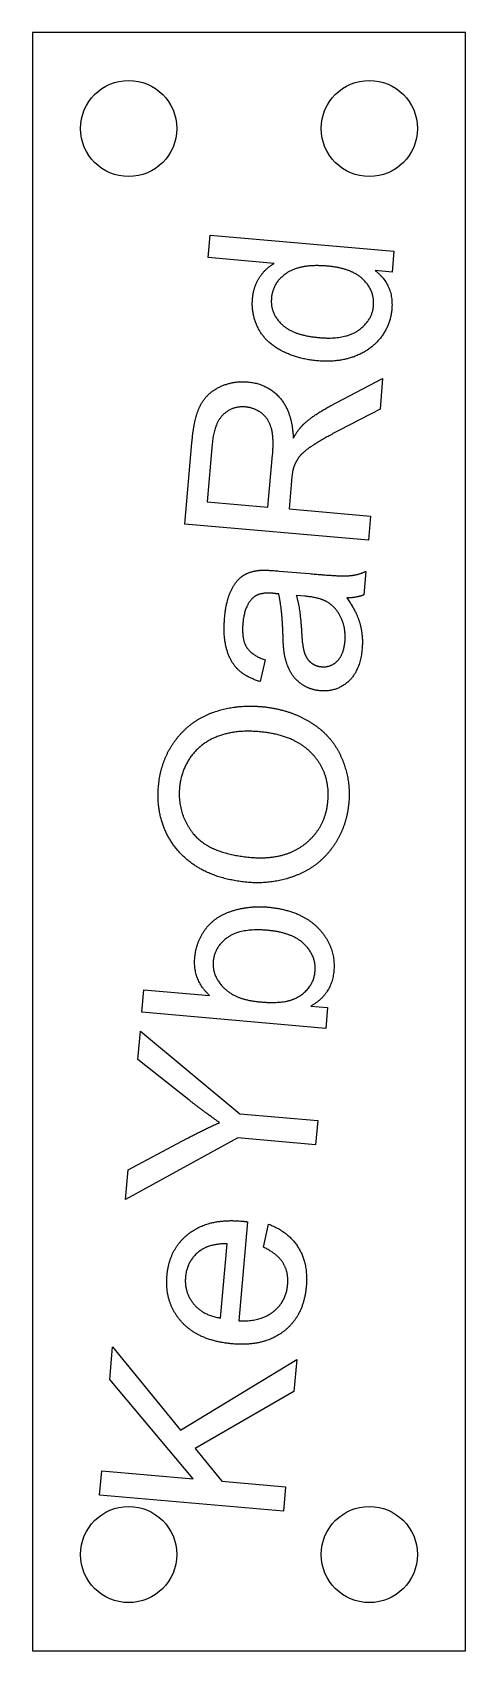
# Model space of a CAD drawing. Header units: millimetres. Extents: x -24 to 3, y -91 to 10.
import ezdxf

# ---------------------------------------------------------------- set-up
doc = ezdxf.new("R2010")
doc.units = ezdxf.units.MM
doc.layers.get('0').update_dxf_attribs({"linetype": 'CONTINUOUS'})

msp = doc.modelspace()

# ---------------------------------------------------------------- linework, layer by layer
for p, q in [((-13.05, -4.06), (-12.93, -2.66)), ((-12.93, -2.66), (-1.47, -3.66)), ((-1.47, -3.66), (-1.58, -4.97)), ((-8.94, -4.42), (-13.05, -4.06)), ((-1.58, -4.97), (-2.63, -4.87)), ((-5.46, -13.33), (-2.17, -11.61)), ((-2.17, -11.61), (-2.33, -13.51)), ((-2.33, -13.51), (-4.85, -14.82)), ((-14.5, -20.7), (-14.06, -15.62)), ((-12.79, -15.67), (-13.11, -19.3)), ((-9.32, -19.63), (-9.03, -16.37)), ((-7.85, -17.99), (-8, -19.74)), ((-13.11, -19.3), (-9.32, -19.63)), ((-8, -19.74), (-2.92, -20.19)), ((-2.92, -20.19), (-3.05, -21.7)), ((-3.05, -21.7), (-14.5, -20.7)), ((-8.61, -23.62), (-6.73, -23.78)), ((-3.22, -23.64), (-3.35, -25.11)), ((-7.03, -25.19), (-7.55, -25.15)), ((-9.49, -29.17), (-9.8, -30.52)), ((-17.17, -51.16), (-17.05, -49.76)), ((-17.05, -49.76), (-12.96, -50.11)), ((-5.71, -52.17), (-17.17, -51.16)), ((-6.64, -50.77), (-5.6, -50.86)), ((-5.6, -50.86), (-5.71, -52.17)), ((-17.43, -54.1), (-17.27, -52.34)), ((-17.27, -52.34), (-11.07, -57.49)), ((-14.25, -56.62), (-17.43, -54.1)), ((-11.07, -57.49), (-6.22, -57.91)), ((-6.22, -57.91), (-6.35, -59.43)), ((-11.2, -59), (-18.19, -62.84)), ((-18.03, -60.99), (-14.38, -59.04)), ((-6.35, -59.43), (-11.2, -59)), ((-18.19, -62.84), (-18.03, -60.99)), ((-10.59, -64.23), (-11.13, -70.42)), ((-9.6, -65.82), (-9.29, -64.38)), ((-12.28, -70.24), (-11.87, -65.6))]:
    msp.add_line(p, q)
for points in [[(-24, -91), (3, -91), (3, 10), (-24, 10)], [(-8.35, -82.29), (-19.81, -81.29), (-19.67, -79.77), (-13.99, -80.27), (-19.18, -74.08), (-19, -72.03), (-14.77, -77.24), (-7.52, -72.82), (-7.7, -74.82), (-13.85, -78.39), (-12.19, -80.43), (-8.22, -80.78)]]:
    msp.add_lwpolyline(points, close=True)
for centre in [(-18, 4), (-3, 4), (-18, -85), (-3, -85)]:
    msp.add_circle(centre, 3)
for points in [[(-9.85, -5.3), (-9.48, -4.74), (-8.94, -4.42)], [(-8.16, -5.03), (-9.02, -5.61), (-9.1, -6.58)], [(-5.61, -4.59), (-7.31, -4.44), (-8.16, -5.03)], [(-3.36, -5.44), (-4.06, -4.73), (-5.61, -4.59)], [(-2.63, -4.87), (-1.47, -5.77), (-1.6, -7.3)], [(-10.28, -6.61), (-10.21, -5.86), (-9.85, -5.3)], [(-2.74, -7.07), (-2.66, -6.15), (-3.36, -5.44)], [(-9.9, -8.51), (-10.37, -7.63), (-10.28, -6.61)], [(-9.1, -6.58), (-9.19, -7.51), (-8.47, -8.21)], [(-3.67, -8.59), (-2.82, -7.98), (-2.74, -7.07)], [(-1.6, -7.3), (-1.69, -8.3), (-2.31, -9.08)], [(-8.46, -9.88), (-9.44, -9.38), (-9.9, -8.51)], [(-8.47, -8.21), (-7.76, -8.91), (-6.11, -9.05)], [(-6.11, -9.05), (-4.52, -9.19), (-3.67, -8.59)], [(-2.31, -9.08), (-2.93, -9.86), (-3.95, -10.24)], [(-6.24, -10.5), (-7.48, -10.39), (-8.46, -9.88)], [(-3.95, -10.24), (-4.97, -10.61), (-6.24, -10.5)], [(-12.35, -12.14), (-11.52, -11.73), (-10.58, -11.82)], [(-10.58, -11.82), (-9.36, -11.92), (-8.59, -12.79)], [(-13.55, -13.32), (-13.17, -12.55), (-12.35, -12.14)], [(-8.59, -12.79), (-7.82, -13.65), (-7.74, -15.32)], [(-14.06, -15.62), (-13.93, -14.09), (-13.55, -13.32)], [(-12.1, -13.85), (-12.68, -14.4), (-12.79, -15.67)], [(-10.71, -13.38), (-11.53, -13.31), (-12.1, -13.85)], [(-9.71, -13.77), (-10.16, -13.43), (-10.71, -13.38)], [(-9.1, -14.73), (-9.27, -14.12), (-9.71, -13.77)], [(-7.09, -14.45), (-6.42, -13.84), (-5.46, -13.33)], [(-9.03, -16.37), (-8.94, -15.33), (-9.1, -14.73)], [(-7.74, -15.32), (-7.4, -14.74), (-7.09, -14.45)], [(-4.85, -14.82), (-5.94, -15.4), (-6.52, -15.78)], [(-6.52, -15.78), (-7.11, -16.16), (-7.36, -16.48)], [(-7.72, -17.15), (-7.8, -17.4), (-7.85, -17.99)], [(-7.36, -16.48), (-7.6, -16.8), (-7.72, -17.15)], [(-11.62, -24.85), (-11.32, -24.21), (-10.91, -23.93)], [(-10.91, -23.93), (-10.5, -23.65), (-9.91, -23.58)], [(-9.91, -23.58), (-9.55, -23.54), (-8.61, -23.62)], [(-6.73, -23.78), (-4.77, -23.96), (-4.25, -23.91)], [(-4.25, -23.91), (-3.72, -23.87), (-3.22, -23.64)], [(-12.02, -26.56), (-11.93, -25.49), (-11.62, -24.85)], [(-9.02, -25.01), (-9.87, -24.93), (-10.26, -25.3)], [(-8.65, -25.05), (-8.94, -25.02), (-9.02, -25.01)], [(-8.38, -27.6), (-8.44, -25.88), (-8.65, -25.05)], [(-7.55, -25.15), (-7.3, -25.94), (-7.22, -27.49)], [(-5.64, -25.54), (-6.1, -25.27), (-7.03, -25.19)], [(-3.35, -25.11), (-3.8, -25.29), (-4.4, -25.3)], [(-10.26, -25.3), (-10.79, -25.8), (-10.88, -26.86)], [(-4.75, -26.56), (-5.05, -25.89), (-5.64, -25.54)], [(-4.4, -25.3), (-3.8, -26.14), (-3.59, -26.89)], [(-11.9, -28.47), (-12.12, -27.63), (-12.02, -26.56)], [(-10.88, -26.86), (-10.97, -27.85), (-10.66, -28.36)], [(-4.52, -28.03), (-4.45, -27.22), (-4.75, -26.56)], [(-3.59, -26.89), (-3.38, -27.64), (-3.45, -28.47)], [(-8.28, -28.87), (-8.36, -28.45), (-8.38, -27.6)], [(-7.22, -27.49), (-7.17, -28.37), (-7.04, -28.74)], [(-5.01, -29.25), (-4.6, -28.85), (-4.52, -28.03)], [(-11.17, -29.78), (-11.67, -29.3), (-11.9, -28.47)], [(-10.66, -28.36), (-10.35, -28.86), (-9.49, -29.17)], [(-7.91, -29.92), (-8.17, -29.45), (-8.28, -28.87)], [(-7.04, -28.74), (-6.92, -29.11), (-6.63, -29.34)], [(-5.98, -29.59), (-5.42, -29.64), (-5.01, -29.25)], [(-3.45, -28.47), (-3.57, -29.83), (-4.3, -30.51)], [(-9.8, -30.52), (-10.66, -30.26), (-11.17, -29.78)], [(-7.16, -30.72), (-7.64, -30.4), (-7.91, -29.92)], [(-6.63, -29.34), (-6.35, -29.56), (-5.98, -29.59)], [(-6.07, -31.09), (-6.68, -31.04), (-7.16, -30.72)], [(-4.3, -30.51), (-5.04, -31.18), (-6.07, -31.09)], [(-12.85, -32.48), (-11.43, -31.93), (-9.71, -32.08)], [(-9.71, -32.08), (-7.97, -32.24), (-6.66, -33.06)], [(-15.13, -34.24), (-14.26, -33.03), (-12.85, -32.48)], [(-6.66, -33.06), (-5.34, -33.88), (-4.75, -35.23)], [(-16.14, -37.03), (-16, -35.45), (-15.13, -34.24)], [(-12.34, -33.9), (-13.43, -34.29), (-14.08, -35.15)], [(-9.86, -33.65), (-11.26, -33.52), (-12.34, -33.9)], [(-6.54, -35.05), (-7.65, -33.84), (-9.86, -33.65)], [(-14.08, -35.15), (-14.73, -36.01), (-14.83, -37.14)], [(-5.58, -37.97), (-5.43, -36.26), (-6.54, -35.05)], [(-4.75, -35.23), (-4.15, -36.59), (-4.28, -38.08)], [(-14.87, -41.13), (-16.35, -39.46), (-16.14, -37.03)], [(-14.83, -37.14), (-14.97, -38.75), (-13.97, -40.01)], [(-7.02, -40.66), (-5.73, -39.65), (-5.58, -37.97)], [(-4.28, -38.08), (-4.43, -39.7), (-5.32, -40.9)], [(-13.97, -40.01), (-12.97, -41.26), (-10.38, -41.49)], [(-10.54, -43.05), (-13.39, -42.8), (-14.87, -41.13)], [(-10.38, -41.49), (-8.31, -41.67), (-7.02, -40.66)], [(-5.32, -40.9), (-6.21, -42.11), (-7.62, -42.64)], [(-7.62, -42.64), (-9.03, -43.18), (-10.54, -43.05)], [(-13.44, -46.32), (-13.07, -45.66), (-12.48, -45.27)], [(-12.48, -45.27), (-11.88, -44.88), (-11.07, -44.7)], [(-11.07, -44.7), (-10.26, -44.52), (-9.36, -44.59)], [(-9.36, -44.59), (-7.23, -44.78), (-6.15, -45.94)], [(-13.88, -47.74), (-13.81, -46.98), (-13.44, -46.32)], [(-9.37, -46.04), (-10.99, -45.9), (-11.82, -46.48)], [(-7.04, -46.92), (-7.78, -46.18), (-9.37, -46.04)], [(-6.15, -45.94), (-5.08, -47.1), (-5.21, -48.57)], [(-11.82, -46.48), (-12.65, -47.05), (-12.73, -47.97)], [(-6.38, -48.59), (-6.3, -47.67), (-7.04, -46.92)], [(-12.96, -50.11), (-14, -49.13), (-13.88, -47.74)], [(-12.73, -47.97), (-12.81, -48.89), (-12.07, -49.63)], [(-7.62, -50.29), (-6.48, -49.72), (-6.38, -48.59)], [(-5.21, -48.57), (-5.34, -50.04), (-6.64, -50.77)], [(-12.07, -49.63), (-11.33, -50.38), (-9.81, -50.51)], [(-9.81, -50.51), (-8.32, -50.64), (-7.62, -50.29)], [(-12.34, -58.04), (-13.19, -57.45), (-14.25, -56.62)], [(-14.38, -59.04), (-13.35, -58.5), (-12.34, -58.04)], [(-14.24, -64.96), (-13.02, -64.01), (-10.96, -64.19)], [(-10.96, -64.19), (-10.84, -64.2), (-10.59, -64.23)], [(-9.29, -64.38), (-8.05, -64.84), (-7.43, -65.83)], [(-15.61, -67.58), (-15.47, -65.92), (-14.24, -64.96)], [(-11.87, -65.6), (-12.93, -65.61), (-13.49, -66)], [(-13.49, -66), (-14.36, -66.6), (-14.46, -67.67)], [(-8.38, -66.8), (-8.74, -66.22), (-9.6, -65.82)], [(-7.43, -65.83), (-6.81, -66.82), (-6.93, -68.26)], [(-14.7, -70.48), (-15.76, -69.3), (-15.61, -67.58)], [(-8.09, -68.16), (-8.02, -67.38), (-8.38, -66.8)], [(-14.46, -67.67), (-14.54, -68.64), (-13.95, -69.36)], [(-8.97, -69.83), (-8.18, -69.2), (-8.09, -68.16)], [(-6.93, -68.26), (-7.09, -70.09), (-8.31, -71.05)], [(-13.95, -69.36), (-13.36, -70.07), (-12.28, -70.24)], [(-11.55, -71.85), (-13.64, -71.66), (-14.7, -70.48)], [(-11.13, -70.42), (-9.76, -70.46), (-8.97, -69.83)], [(-8.31, -71.05), (-9.52, -72.02), (-11.55, -71.85)]]:
    msp.add_open_spline(points, degree=2)

doc.saveas('drawing.dxf')
